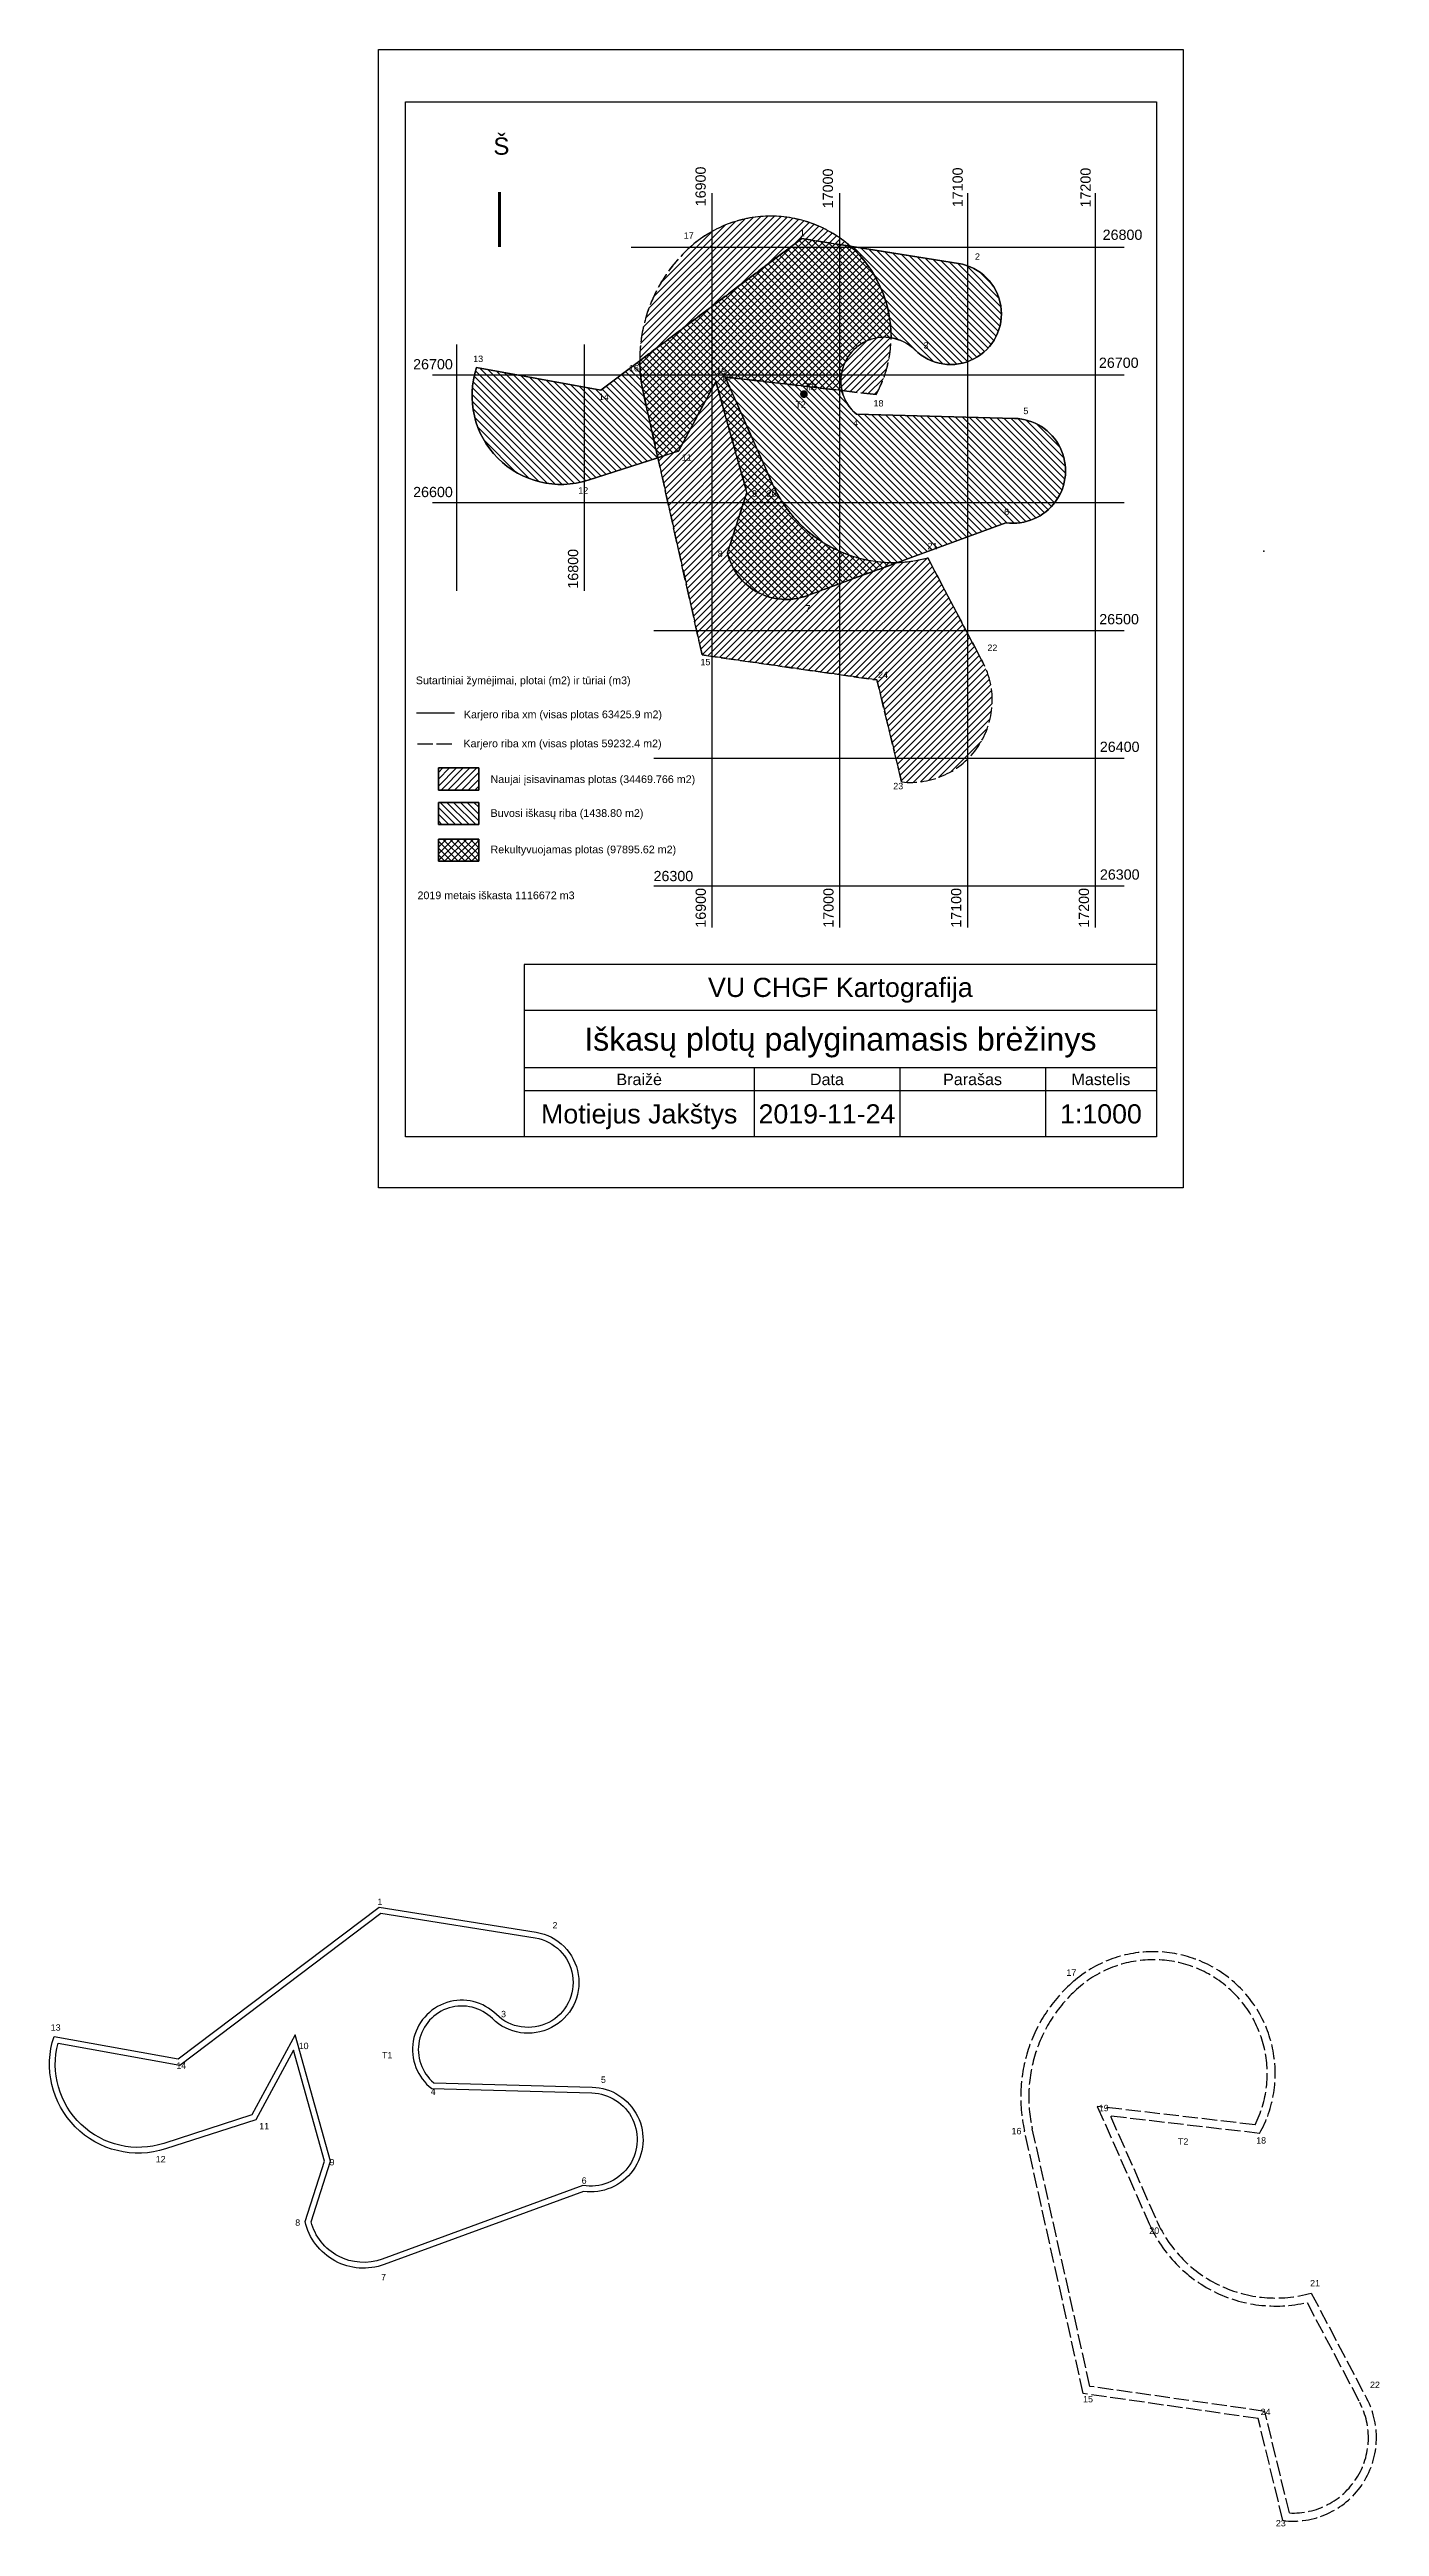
# Model space of a CAD drawing. Header units: inches. Extents: x 16381 to 53385, y 16568 to 26955.
# Drawn here: x 16381 to 17422, y 25016 to 26955 of the extents above; entities outside this region: 1.
import ezdxf
from ezdxf.enums import TextEntityAlignment as Align

# ---------------------------------------------------------------- set-up
doc = ezdxf.new("R2010")
doc.units = ezdxf.units.IN
doc.header["$MEASUREMENT"] = 0
doc.linetypes.add('ACAD_ISO02W100', pattern=[15, 12, -3])
for name, color, linetype in [('coords', 253, 'Continuous'), ('coords-skaiciai', 253, 'Continuous'), ('isasa-vidurys', 3, 'ACAD_ISO02W100'), ('iskasa1-tsk', 5, 'Continuous'), ('iskasa1-vidinis-pagalb', 5, 'Continuous'), ('iskasa2-tsk', 1, 'ACAD_ISO02W100'), ('iskasa2-vidinis-pagalb', 1, 'ACAD_ISO02W100'), ('pagalb-iskasa1-nr', 6, 'Continuous'), ('pagalb-iskasa2-nr', 6, 'Continuous'), ('remelis', 7, 'Continuous'), ('siaurine', 5, 'Continuous'), ('T3', 5, 'Continuous'), ('T3-nr', 6, 'Continuous'), ('zymejimai', 7, 'Continuous'), ('zymejimai-txt', 7, 'Continuous')]:
    doc.layers.add(name, color=color, linetype=linetype)
doc.styles.get("Standard").update_dxf_attribs({"font": 'Arial.ttf'})

msp = doc.modelspace()

# ---------------------------------------------------------------- hatches: boundary and pattern name
at = {"layer": 'isasa-vidurys', "transparency": 33554687}
h = msp.add_hatch(dxfattribs=at)
h.set_pattern_fill('ANSI37', color=256, scale=30)
h.set_pattern_definition([(45, (-9713.370367577896, 9713.369853821248), (-2.651650429449553, 2.651650429449553), []), (135, (-9713.370367577896, 9713.369853821248), (-2.651650429449553, -2.651650429449553), [])])
edge = h.paths.add_edge_path()
edge.add_line((16947.23324314491, 26614.74769781743), (16910.12942598369, 26698.53371519543))
edge.add_line((16910.12942598369, 26698.53371519543), (17001.55082050216, 26687.91237029677))
edge.add_arc((17034.72903056314, 26695.57514688632), 34.05160448366975, 81.12234363770318, 193.0048910076502, ccw=False)
edge.add_arc((16945.78956793129, 26730.21423377614), 94.19973936261827, 359.3945394904559, 408.6543324860914)
edge.add_line((17008.01793951023, 26800.93354278449), (16970.0906324221, 26806.98285382125))
edge.add_line((16970.0906324221, 26806.98285382125), (16843.24217495854, 26711.22856371092))
edge.add_arc((16961.75449665463, 26711.87551579485), 118.5140875204136, 180.3127713239187, 192.6332719000029)
edge.add_line((16846.10964459118, 26685.9553087737), (16857.43873785956, 26635.4097512492))
edge.add_line((16857.43873785956, 26635.4097512492), (16873.49931230072, 26640.58921394742))
edge.add_line((16873.49931230072, 26640.58921394742), (16902.84881554536, 26694.96166656171))
edge.add_line((16902.84881554536, 26694.96166656171), (16927.09362880412, 26608.2669754264))
edge.add_line((16927.09362880412, 26608.2669754264), (16911.95887287518, 26561.00621170033))
edge.add_arc((16957.79901645929, 26571.44761380653), 47.01427061813757, 192.8318219000037, 290.1445748999988)
edge.add_line((16973.99026985751, 26527.30936559537), (17045.16750294043, 26553.41934194776))
edge.add_arc((17041.56156278319, 26656.52007027899), 103.1637678007551, 203.8856886000012, 272.00309905057566, ccw=False)
h = msp.add_hatch(dxfattribs=at)
h.set_pattern_fill('ANSI37', color=256, scale=30)
h.set_pattern_definition([(45, (-9704.050283153425, 9672.622640388654), (-2.651650429449553, 2.651650429449553), []), (135, (-9704.050283153425, 9672.622640388654), (-2.651650429449553, -2.651650429449553), [])])
h.paths.add_polyline_path([(16717.2783422928, 26336.94891249655), (16685.57469504186, 26336.94891249655), (16685.57469504186, 26319.60856577984), (16717.2783422928, 26319.60856577984)])
at = {"layer": 'iskasa1-tsk', "transparency": 33554687}
h = msp.add_hatch(dxfattribs=at)
h.set_pattern_fill('ANSI31', color=256, scale=30, angle=90)
h.set_pattern_definition([(135, (-9713.370367577896, 9713.369853821248), (-2.651650429449553, -2.651650429449553), [])])
edge = h.paths.add_edge_path()
edge.add_line((17092.90132431381, 26787.3948542787), (17008.01793951022, 26800.93354278449))
edge.add_arc((16945.7895679313, 26730.21423377613), 94.19973936261692, -0.6054605095420129, 48.65433248609622, ccw=False)
edge.add_arc((17034.72903056314, 26695.57514688632), 34.05160448366995, 45.3398769999971, 81.12234363770227, ccw=False)
edge.add_arc((17086.63379546416, 26748.09938907279), 39.79215379481923, 225.3398769999993, 440.9377972000001)
edge = h.paths.add_edge_path()
edge.add_line((17136.71086376877, 26666.13918792226), (17012.83922138929, 26669.49166509718))
edge.add_arc((17034.72903056314, 26695.57514688632), 34.05160448366715, 193.0048910076576, 229.9959150000094, ccw=False)
edge.add_line((17001.55082050216, 26687.91237029677), (16910.12942598369, 26698.53371519543))
edge.add_line((16910.12942598369, 26698.53371519543), (16947.23324314491, 26614.74769781743))
edge.add_arc((17041.56156278319, 26656.52007027899), 103.1637678007539, 203.8856886000012, 272.0030990505757)
edge.add_line((17045.16750294043, 26553.41934194776), (17129.9669225076, 26584.52635108108))
edge.add_arc((17135.60141400544, 26625.14580984653), 41.00838846915738, 262.1026629000028, 448.4497184999992)
edge = h.paths.add_edge_path()
edge.add_arc((16961.75449665462, 26711.87551579486), 118.514087520399, 180.3127713239222, 192.6332719000044, ccw=False)
edge.add_line((16843.24217495854, 26711.22856371091), (16812.77741534034, 26688.23158377948))
edge.add_line((16812.77741534034, 26688.23158377948), (16715.45463722728, 26705.87434834053))
edge.add_arc((16781.49413302603, 26684.01060678375), 69.564633257245, 161.6818060999975, 287.8742769000005)
edge.add_line((16802.84556179918, 26617.80369861277), (16857.43873785956, 26635.4097512492))
edge.add_line((16857.43873785956, 26635.4097512492), (16846.10964459118, 26685.9553087737))
h = msp.add_hatch(dxfattribs=at)
h.set_pattern_fill('ANSI31', color=256, scale=30, angle=90)
h.set_pattern_definition([(135, (-9704.050283153425, 9672.622640388654), (-2.651650429449553, -2.651650429449553), [])])
h.paths.add_polyline_path([(16717.2783422928, 26365.65016324739), (16685.57469504186, 26365.65016324739), (16685.57469504186, 26348.30981653068), (16717.2783422928, 26348.30981653068)])
at = {"layer": 'iskasa2-tsk', "transparency": 33554687}
h = msp.add_hatch(dxfattribs=at)
h.set_pattern_fill('ANSI31', color=256, scale=30)
h.set_pattern_definition([(45, (-9713.370367577896, 9713.369853821248), (-2.651650429449553, 2.651650429449553), [])])
edge = h.paths.add_edge_path()
edge.add_line((16970.0906324221, 26806.98285382125), (17008.01793951022, 26800.93354278449))
edge.add_arc((16945.78956793129, 26730.21423377614), 94.19973936261387, 48.6543324860916, 131.0414810999985)
edge.add_arc((16961.75449665463, 26711.87551579484), 118.5140875204126, 131.0414810999994, 180.3127713239134)
edge.add_line((16843.24217495854, 26711.22856371092), (16970.0906324221, 26806.98285382125))
edge = h.paths.add_edge_path()
edge.add_line((16927.09362880412, 26608.2669754264), (16902.84881554536, 26694.96166656171))
edge.add_line((16902.84881554536, 26694.96166656171), (16873.49931230072, 26640.58921394742))
edge.add_line((16873.49931230072, 26640.58921394742), (16857.43873785956, 26635.4097512492))
edge.add_line((16857.43873785956, 26635.4097512492), (16892.0516324221, 26480.98185382125))
edge.add_line((16892.0516324221, 26480.98185382125), (17028.98245115613, 26461.41378306486))
edge.add_line((17028.98245115613, 26461.41378306486), (17048.27248870358, 26381.64093282483))
edge.add_arc((17055.15021509209, 26445.34880620246), 64.07804811770313, 263.8383690999968, 387.7772302999982)
edge.add_line((17111.84430945283, 26475.21142355576), (17068.76029971509, 26557.00629386508))
edge.add_arc((17041.56156278318, 26656.52007027899), 103.1637678007554, 272.0030990505777, 285.2865262000027, ccw=False)
edge.add_line((17045.16750294043, 26553.41934194776), (16973.99026985751, 26527.30936559537))
edge.add_arc((16957.79901645929, 26571.44761380653), 47.01427061813951, 192.8318219000038, 290.14457489999876, ccw=False)
edge.add_line((16911.95887287518, 26561.00621170033), (16927.09362880412, 26608.2669754264))
edge = h.paths.add_edge_path()
edge.add_arc((17034.72903056314, 26695.57514688632), 34.05160448367052, 81.12234363769626, 193.0048910076576)
edge.add_line((17001.55082050216, 26687.91237029677), (17028.32043965854, 26684.80227381045))
edge.add_arc((16945.7895679313, 26730.21423377614), 94.19973936261513, 331.1785576999977, 359.3945394904515)
h = msp.add_hatch(dxfattribs=at)
h.set_pattern_fill('ANSI31', color=256, scale=30)
h.set_pattern_definition([(45, (-9704.050283153425, 9672.622640388654), (-2.651650429449553, 2.651650429449553), [])])
h.paths.add_polyline_path([(16717.2783422928, 26392.55757589878), (16685.57469504186, 26392.55757589878), (16685.57469504186, 26375.21722918207), (16717.2783422928, 26375.21722918207)])

# ---------------------------------------------------------------- linework, layer by layer
at = {"const_width": 1.5}
msp.add_lwpolyline([(16969.5403324221, 26685.15935382125, 1), (16974.0403324221, 26685.15935382125, 1)], format="xyb", close=True, dxfattribs=at)
msp.add_point((17331.84873264921, 26562.2634347163))
msp.add_point((17331.84873264921, 26562.2634347163))
at = {"layer": 'coords'}
for p, q in [((16900.0000324221, 26267.67988076651), (16900.0000324221, 26842.52826111217)), ((17000.0000324221, 26267.67988076651), (17000.0000324221, 26842.52826111217)), ((17100.0000324221, 26267.67988076651), (17100.0000324221, 26842.52826111217)), ((17200.0000324221, 26267.67988076651), (17200.0000324221, 26842.52826111217)), ((17222.45488799144, 26799.99995382125), (16836.39431107922, 26799.99995382125)), ((16700.0000324221, 26531.12791314131), (16700.0000324221, 26723.91906804023)), ((16800.00003242211, 26531.12791314131), (16800.0000324221, 26723.91906804023)), ((17222.45488799144, 26699.99995382125), (16681.046101665, 26699.99995382125)), ((17222.45488799144, 26599.99995382125), (16681.046101665, 26599.99995382125)), ((17222.45488799144, 26499.99995382125), (16854.35457364507, 26499.99995382125)), ((17222.45488799144, 26399.99995382125), (16854.35457364507, 26399.99995382125)), ((17222.45488799144, 26299.99995382125), (16854.35457364507, 26299.99995382125))]:
    msp.add_line(p, q, dxfattribs=at)
at = {"layer": 'isasa-vidurys'}
msp.add_lwpolyline([(16947.23324314491, 26614.74769781743), (16910.12942598369, 26698.53371519543), (17001.55082050216, 26687.91237029677, -0.5310522400963084), (17039.98404782317, 26729.21881733871, 0.2183085749858584), (17008.01793951023, 26800.93354278449), (16970.0906324221, 26806.98285382125), (16843.24217495854, 26711.22856371092, 0.05381017149632517), (16846.10964459118, 26685.9553087737), (16857.43873785956, 26635.4097512492), (16873.49931230072, 26640.58921394742), (16902.84881554536, 26694.96166656171), (16927.09362880412, 26608.2669754264), (16911.95887287518, 26561.00621170033, 0.4521097209705949), (16973.99026985751, 26527.30936559537), (17045.16750294043, 26553.41934194776, -0.3062909542918921)], format="xyb", close=True, dxfattribs=at)
at = {"layer": 'iskasa1-tsk'}
msp.add_line((16698.29533658272, 26435.46357300386), (16668.56227666004, 26435.46357300386), dxfattribs=at)
for points in [[(16715.45463722728, 26705.87434834053), (16812.77741534034, 26688.23158377948), (16970.0906324221, 26806.98285382125), (17092.90132431381, 26787.3948542787, -1.371316152829038), (17058.6638974555, 26719.79567360969, 1.041480002830559), (17012.83922138929, 26669.49166509718), (17136.71086376877, 26666.13918792226, -1.056981127236211), (17129.9669225076, 26584.52635108108), (16973.99026985751, 26527.30936559537, -0.4521097209705968), (16911.95887287518, 26561.00621170033), (16927.09362880412, 26608.2669754264), (16902.84881554536, 26694.96166656171), (16873.49931230072, 26640.58921394742), (16802.84556179918, 26617.80369861277, -0.6139565658603978)], [(17092.90132431381, 26787.3948542787), (17008.01793951022, 26800.93354278449, -0.2183085749858642), (17039.98404782317, 26729.21881733871, -0.1574116074435517), (17058.6638974555, 26719.79567360969, 1.371316152829053)], [(16846.10964459118, 26685.9553087737, -0.05381017149631581), (16843.24217495854, 26711.22856371091), (16812.77741534034, 26688.23158377948), (16715.45463722728, 26705.87434834053, 0.6139565658603974), (16802.84556179918, 26617.80369861277), (16857.43873785956, 26635.4097512492)], [(17136.71086376877, 26666.13918792226), (17012.83922138929, 26669.49166509718, -0.162820138026555), (17001.55082050216, 26687.91237029677), (16910.12942598369, 26698.53371519543), (16947.23324314491, 26614.74769781743, 0.3062909542918913), (17045.16750294043, 26553.41934194776), (17129.9669225076, 26584.52635108108, 1.056981127236213)], [(16384.65400480518, 25399.85149451928), (16481.97678291823, 25382.20872995823), (16639.29, 25500.96), (16762.10069189171, 25481.37200045745, -1.371316152829038), (16727.8632650334, 25413.77281978844, 1.041480002830559), (16682.03858896719, 25363.46881127593), (16805.91023134667, 25360.11633410101, -1.056981127236211), (16799.1662900855, 25278.50349725983), (16643.1896374354, 25221.28651177412, -0.4521097209705968), (16581.15824045308, 25254.98335787907), (16596.29299638202, 25302.24412160514), (16572.04818312326, 25388.93881274046), (16542.69867987862, 25334.56636012617), (16472.04492937708, 25311.78084479152, -0.6139565658603978)]]:
    msp.add_lwpolyline(points, format="xyb", close=True, dxfattribs=at)
at = {"layer": 'iskasa1-vidinis-pagalb'}
msp.add_lwpolyline([(16387.8464909231, 25394.65312118696), (16483.12575761068, 25377.38080629511), (16640.48453563657, 25496.16646899681), (16761.38473746056, 25476.88318786271, -1.371316152829161), (16731.05833168542, 25417.00601918646, 1.063722589541166), (16680.3861265768, 25358.96631880127), (16805.78725504588, 25355.57244742905, -1.073135089706837), (16798.69987583064, 25283.17413820769), (16641.62419445709, 25225.55399552216, -0.443531015342211), (16585.87673645329, 25254.81333739934), (16601.0376529784, 25302.15579188808), (16573.39446047916, 25401.00241983022), (16539.56590080291, 25338.33213397648), (16470.64976644758, 25316.10699199872, -0.5933187220790848)], format="xyb", close=True, dxfattribs=at)
at = {"layer": 'iskasa2-tsk'}
msp.add_line((16669.12861971543, 26411.40358461931), (16698.29533658272, 26411.40358461931), dxfattribs=at)
msp.add_lwpolyline([(16892.0516324221, 26480.98185382125), (16846.10964459118, 26685.9553087737, -0.2754073542082277), (16883.93752423592, 26801.26291839936, -0.838080910989612), (17028.32043965854, 26684.80227381045), (16910.12942598369, 26698.53371519543), (16947.23324314491, 26614.74769781743, 0.3709077855162907), (17068.76029971509, 26557.00629386508), (17111.84430945283, 26475.21142355576, -0.6004975965647137), (17048.27248870358, 26381.64093282483), (17028.98245115613, 26461.41378306486), (16892.0516324221, 26480.98185382125)], format="xyb", dxfattribs=at)
for points in [[(16970.0906324221, 26806.98285382125), (17008.01793951022, 26800.93354278449, 0.3758112931126099), (16883.93752423592, 26801.26291839936, 0.2183611325324123), (16843.24217495854, 26711.22856371092)], [(16947.23324314491, 26614.74769781743), (16910.12942598369, 26698.53371519543), (17001.55082050216, 26687.91237029677, -0.5310522400963598), (17039.98404782317, 26729.21881733871, 0.2183085749858614), (17008.01793951022, 26800.93354278449), (16970.0906324221, 26806.98285382125), (16843.24217495854, 26711.22856371092, 0.05381017149633032), (16846.10964459118, 26685.9553087737), (16857.43873785956, 26635.4097512492), (16873.49931230072, 26640.58921394742), (16902.84881554536, 26694.96166656171), (16927.09362880412, 26608.2669754264), (16911.95887287518, 26561.00621170033, 0.4521097209705967), (16973.99026985751, 26527.30936559537), (17045.16750294043, 26553.41934194776, -0.306290954291892)], [(16947.23324314491, 26614.74769781743), (16910.12942598369, 26698.53371519543), (17001.55082050216, 26687.91237029677, -0.5310522400963433), (17039.98404782317, 26729.21881733871, 0.2183085749858582), (17008.01793951023, 26800.93354278449), (16970.0906324221, 26806.98285382125), (16843.24217495854, 26711.22856371092, 0.05381017149634146), (16846.10964459118, 26685.95530877369), (16857.43873785956, 26635.4097512492), (16873.49931230072, 26640.58921394742), (16902.84881554536, 26694.96166656171), (16927.09362880412, 26608.2669754264), (16911.95887287518, 26561.00621170033, 0.452109720970595), (16973.99026985751, 26527.30936559537), (17045.16750294043, 26553.41934194776, -0.3062909542918923)], [(16947.23324314491, 26614.74769781743), (16910.12942598369, 26698.53371519543), (17001.55082050216, 26687.91237029677, -0.5310522400963257), (17039.98404782317, 26729.21881733871, 0.2183085749858615), (17008.01793951022, 26800.93354278449), (16970.0906324221, 26806.98285382125), (16843.24217495854, 26711.22856371092, 0.05381017149633571), (16846.10964459118, 26685.9553087737), (16857.43873785956, 26635.4097512492), (16873.49931230072, 26640.58921394742), (16902.84881554536, 26694.96166656171), (16927.09362880412, 26608.2669754264), (16911.95887287518, 26561.00621170033, 0.4521097209705949), (16973.99026985751, 26527.30936559537), (17045.16750294043, 26553.41934194776, -0.3062909542918921)], [(17039.98404782317, 26729.21881733871, 0.5310522400963612), (17001.55082050216, 26687.91237029677), (17028.32043965854, 26684.80227381045, 0.123741277874686)], [(16927.09362880412, 26608.2669754264), (16902.84881554536, 26694.96166656171), (16873.49931230072, 26640.58921394742), (16857.43873785956, 26635.4097512492), (16892.0516324221, 26480.98185382125), (17028.98245115613, 26461.41378306486), (17048.27248870358, 26381.64093282483, 0.6004975965647225), (17111.84430945283, 26475.21142355576), (17068.76029971509, 26557.00629386508, -0.05802487473686687), (17045.16750294043, 26553.41934194776), (16973.99026985751, 26527.30936559537, -0.4521097209705948), (16911.95887287518, 26561.00621170033)], [(17190.53750865773, 25120.29141143679), (17144.40287392123, 25326.12437429664, -0.2754073542082287), (17182.63804311617, 25442.67349110962, -0.8419178480170839), (17328.55921775753, 25323.88443223072), (17211.73877571763, 25337.45664049396), (17247.93835626107, 25255.71252583022, 0.3737663737088381), (17368.94784762303, 25198.96003107449), (17412.51166624787, 25116.25424495365, -0.6051905346512318), (17346.77998320381, 25020.92315397397), (17327.48387254907, 25100.72111920287)]]:
    msp.add_lwpolyline(points, format="xyb", close=True, dxfattribs=at)
at = {"layer": 'iskasa2-vidinis-pagalb'}
msp.add_lwpolyline([(17195.7393132719, 25125.91874061651), (17150.55681136738, 25327.50369494735, -0.2754073542082284), (17186.77900375531, 25437.9168203691, -0.8221888839512966), (17325.01344381025, 25330.64542190268), (17201.5032097775, 25344.99485073262), (17242.17186481283, 25253.15889157175, 0.3602832198294382), (17365.6934044949, 25191.6060784284), (17406.9317806153, 25113.31513830772, -0.5804936128007903), (17351.84289846712, 25026.8181055829), (17332.60884720012, 25106.35942775282)], format="xyb", close=True, dxfattribs=at)
at = {"layer": 'remelis'}
for p, q in [((16638.81278190199, 26063.84114612388), (16638.81278190199, 26954.84114612388)), ((16638.81278190199, 26954.84114612388), (17268.81278190199, 26954.84114612388)), ((17268.81278190199, 26954.84114612388), (17268.81278190199, 26063.84114612388)), ((16659.81278190199, 26103.84114612388), (16659.81278190199, 26913.84114612388)), ((16659.81278190199, 26913.84114612388), (17247.81278190199, 26913.84114612388)), ((17247.81278190199, 26913.84114612388), (17247.81278190199, 26103.84114612388)), ((16752.81278190199, 26238.84114612388), (16752.81278190199, 26103.84114612388)), ((17247.81278190199, 26238.84114612388), (16752.81278190199, 26238.84114612388)), ((17247.81278190199, 26202.84114612388), (16752.81278190199, 26202.84114612388)), ((17247.81278190199, 26157.84114612388), (16752.81278190199, 26157.84114612388)), ((16932.81278190199, 26157.84114612388), (16932.81278190199, 26103.84114612388)), ((17046.81278190199, 26157.84114612388), (17046.81278190199, 26103.84114612388)), ((17160.81278190199, 26157.84114612388), (17160.81278190199, 26103.84114612388)), ((17247.81278190199, 26139.84114612388), (16752.81278190199, 26139.84114612388)), ((17247.81278190199, 26103.84114612388), (16659.81278190199, 26103.84114612388)), ((16932.81278190199, 26103.84114612388), (16932.81278190199, 26103.84114612388)), ((17268.81278190199, 26063.84114612388), (16638.81278190199, 26063.84114612388))]:
    msp.add_line(p, q, dxfattribs=at)
at = {"layer": 'siaurine'}
msp.add_lwpolyline([(16733.50380731983, 26842.49940528026, 0, 0, 0), (16733.50380731983, 26842.53184497461, 13.51790603066183, 0, 0), (16733.50380731983, 26861.30989781409, 0, 0, 0)], format="xyseb", dxfattribs=at)
at = {"layer": 'siaurine', "const_width": 2.252984338443639}
msp.add_lwpolyline([(16733.50380731983, 26800.29349842569), (16733.50380731983, 26843.37488465173)], dxfattribs=at)
at = {"layer": 'T3', "const_width": 1.5}
msp.add_lwpolyline([(16971.04, 26685.16, 1), (16972.54, 26685.16, 1)], format="xyb", close=True, dxfattribs=at)
at = {"layer": 'zymejimai'}
for points in [[(16685.57107270633, 26392.5493457604), (16717.27471995726, 26392.5493457604), (16717.27471995726, 26375.20899904369), (16685.57107270633, 26375.20899904369)], [(16685.57107270633, 26365.64193310901), (16717.27471995726, 26365.64193310901), (16717.27471995726, 26348.30158639231), (16685.57107270633, 26348.30158639231)], [(16685.57107270633, 26336.94068235817), (16717.27471995726, 26336.94068235817), (16717.27471995726, 26319.60033564147), (16685.57107270633, 26319.60033564147)]]:
    msp.add_lwpolyline(points, close=True, dxfattribs=at)
at = {"layer": 'zymejimai-txt'}
for points in [[(16717.27471995726, 26392.5493457604), (16685.57107270633, 26392.5493457604), (16685.57107270633, 26375.20899904369), (16717.27471995726, 26375.20899904369)], [(16717.27471995726, 26392.5493457604), (16685.57107270633, 26392.5493457604), (16685.57107270633, 26375.20899904369), (16717.27471995726, 26375.20899904369)], [(16717.27471995726, 26365.64193310901), (16685.57107270633, 26365.64193310901), (16685.57107270633, 26348.30158639231), (16717.27471995726, 26348.30158639231)], [(16717.27471995726, 26336.94068235817), (16685.57107270633, 26336.94068235817), (16685.57107270633, 26319.60033564147), (16717.27471995726, 26319.60033564147)]]:
    msp.add_lwpolyline(points, close=True, dxfattribs=at)

# ---------------------------------------------------------------- texts
at = {"layer": 'coords-skaiciai', "ltscale": 2}
for s, p in [('16900', (16894.8949477754, 26832.15938818111)), ('17000', (16994.54379912002, 26830.61971996985)), ('17100', (17096.12876511837, 26831.44395614154)), ('17200', (17196.28673861558, 26831.24762901128)), ('16800', (16795.02268615052, 26532.88843893904)), ('16900', (16894.97874904871, 26267.55277190522)), ('17000', (16994.97874904871, 26267.55277190522)), ('17100', (17094.97874904871, 26267.55277190522)), ('17200', (17194.97874904871, 26267.55277190522)), ('26700', (53385.05527429686, 16567.55281808396))]:
    msp.add_text(s, height=8, rotation=90, dxfattribs=at).set_placement(p)
for s, p in [('26800', (17205.68304354249, 26805.877054114)), ('26700', (17202.74036410205, 26705.70887857812)), ('26700', (16665.80245667691, 26704.54905677531)), ('26600', (16665.80245667691, 26604.54905677531)), ('26500', (17202.99444168706, 26505.02985001807)), ('26400', (17203.45702634678, 26405.14117783325)), ('26300', (16854.01758839531, 26303.98958529213)), ('26300', (17203.50238132481, 26305.18059352441))]:
    msp.add_text(s, height=8, dxfattribs=at).set_placement(p)
at = {"layer": 'coords-skaiciai', "insert": (16981.77458446835, 26299.99995382125), "char_height": 0.2, "attachment_point": 1}
msp.add_mtext_dynamic_manual_height_columns('16600', width=18.22544795375507, gutter_width=1, heights=[0], dxfattribs=at)
at = {"layer": 'pagalb-iskasa1-nr', "char_height": 5, "attachment_point": 1}
for s, insert in [('1', (16968.59008755774, 26813.6030870638)), ('2', (17105.69940256728, 26795.29780317126)), ('13', (16712.85774204497, 26715.3038491688)), ('3', (17065.41781907722, 26725.82835235913)), ('10', (16906.99349186699, 26700.8784150511)), ('14', (16811.21195345731, 26685.43531713805)), ('T1', (16972.2438245407, 26693.58847909404)), ('4', (17010.36629484282, 26665.0845321633)), ('5', (17143.63123874454, 26674.48137723639)), ('11', (16876.1109646231, 26638.12097770522)), ('12', (16795.10104183146, 26612.26449839832)), ('9', (16931.16245536002, 26609.9304687063)), ('6', (17128.54344046886, 26595.53364097839)), ('8', (16904.30806636665, 26562.6107016633)), ('7', (16973.02738169864, 26519.98933093652)), ('1', (16637.78875513563, 25507.58073324255)), ('2', (16774.89807014517, 25489.27544935)), ('3', (16734.61648665512, 25419.80599853788)), ('13', (16382.05640962287, 25409.28149534755)), ('14', (16480.41062103521, 25379.4129633168)), ('10', (16576.19215944489, 25394.85606122985)), ('T1', (16641.4424921186, 25387.56612527279)), ('4', (16679.56496242072, 25359.06217834204)), ('5', (16812.82990632243, 25368.45902341513)), ('11', (16545.309632201, 25332.09862388397)), ('12', (16464.29970940936, 25306.24214457707)), ('9', (16600.36112293792, 25303.90811488505)), ('6', (16797.74210804675, 25289.51128715714)), ('8', (16573.50673394454, 25256.58834784205)), ('7', (16640.74233075467, 25213.96697711527))]:
    msp.add_mtext_dynamic_manual_height_columns(s, width=3.114461148092232, gutter_width=1, heights=[0], dxfattribs=dict(at, insert=insert))
at = {"layer": 'pagalb-iskasa2-nr', "char_height": 5, "attachment_point": 1}
for s, insert in [('17', (16877.72410198759, 26811.77234628157)), ('16', (16834.7848289057, 26707.95849092821)), ('19', (16903.06487411814, 26705.82660204012)), ('T2', (16965.08812713598, 26679.52639593715)), ('18', (17026.31330283435, 26680.49172393596)), ('20', (16942.61631316614, 26609.83092580328)), ('21', (17068.56587769804, 26568.73898744748)), ('22', (17115.45222514322, 26489.14864312248)), ('15', (16890.78687746399, 26477.97366576346)), ('24', (17029.81124221235, 26467.9542350398)), ('23', (17041.73356354007, 26380.89973052796)), ('17', (17177.26176956549, 25452.22099246032)), ('19', (17202.60254169604, 25346.27524821887)), ('16', (17134.3224964836, 25328.23539281753)), ('T2', (17264.62579471388, 25319.9750421159)), ('18', (17325.85097041225, 25320.94037011471)), ('20', (17242.15398074404, 25250.27957198202)), ('21', (17368.10354527594, 25209.18763362622)), ('22', (17414.98989272111, 25129.59728930123)), ('15', (17190.32454504189, 25118.42231194221)), ('24', (17329.34890979025, 25108.40288121855)), ('23', (17341.27123111797, 25021.3483767067))]:
    msp.add_mtext_dynamic_manual_height_columns(s, width=3.114461148092232, gutter_width=1, heights=[0], dxfattribs=dict(at, insert=insert))
at = {"layer": 'remelis'}
for s, height, p in [('VU CHGF Kartografija', 15, (17000.31278190199, 26220.84114612388)), ('Iškasų plotų palyginamasis brėžinys', 18, (17000.31278190199, 26180.34114612388)), ('Braižė', 9, (16842.81278190199, 26148.84114612388)), ('Data', 9, (16989.81278190199, 26148.84114612388)), ('Parašas', 9, (17103.81278190199, 26148.84114612388)), ('Mastelis', 9, (17204.31278190199, 26148.84114612388)), ('Motiejus Jakštys', 15, (16842.81278190199, 26121.84114612388)), ('2019-11-24', 15, (16989.81278190199, 26121.84114612388)), ('1:1000', 15, (17204.31278190199, 26121.84114612388))]:
    msp.add_text(s, height=height, dxfattribs=at).set_placement(p, align=Align.MIDDLE_CENTER)
at = {"layer": 'siaurine', "insert": (16728.60281551632, 26886.01358568432), "char_height": 13.51790603066183, "attachment_point": 1}
msp.add_mtext_dynamic_manual_height_columns('{\\fArial|b0|i0|c186|p34;Š}', width=4.16058861365309, gutter_width=15, heights=[2.664134237645918], dxfattribs=at)
at = {"layer": 'T3-nr', "insert": (16973.8187903274, 26693.19492375851), "char_height": 5, "attachment_point": 1}
msp.add_mtext_dynamic_manual_height_columns('T3', width=3.114461148092232, gutter_width=1, heights=[0], dxfattribs=at)
at = {"layer": 'zymejimai-txt', "char_height": 6, "attachment_point": 1}
for s, insert in [('Sutartiniai {\\fArial|b0|i0|c186|p34;žymėjimai, plotai (m}2) ir t{\\fArial|b0|i0|c186|p34;ūriai (m}3)', (16667.9274768348, 26464.13236445712)), ('Karjero riba xm (visas plotas 63425.9 m2)', (16705.56182713118, 26437.52561383471)), ('Karjero riba xm (visas plotas 59232.4 m2)', (16705.22836377162, 26414.78378749482)), ('Naujai {\\fArial|b0|i0|c186|p34;įsisavinamas plotas }(34469.766{\\fArial|b0|i0|c186|p34; }m2)', (16726.40494911348, 26386.77259258667)), ('{\\fArial|b0|i0|c186|p34;Buvosi iškasų riba} {\\fArial|b0|i0|c186|p34;(1438.80 m}2)', (16726.40494911348, 26360.26884645448)), ('{\\fArial|b0|i0|c186|p34;Rekultyvuojamas plotas} (97895.62 m2)', (16726.40494911348, 26331.80188536096)), ('2019 metais i{\\fArial|b0|i0|c186|p34;škasta }1116672 m3', (16669.22304324211, 26295.87030618786))]:
    msp.add_mtext_dynamic_manual_height_columns(s, width=217.798536524122, gutter_width=50, heights=[0], dxfattribs=dict(at, insert=insert))

doc.saveas('drawing.dxf')
